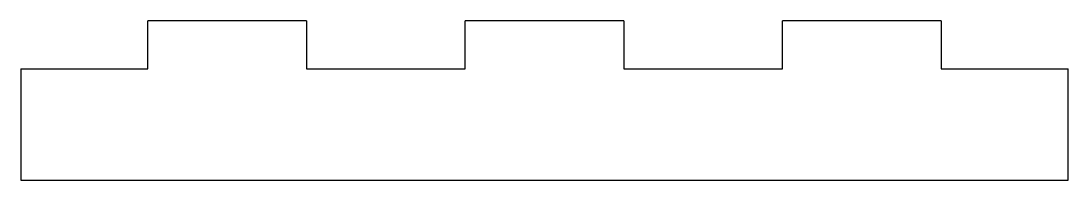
# Model space of a CAD drawing. Header units: millimetres. Extents: x -33 to 33, y -5 to 5.
import ezdxf

# ---------------------------------------------------------------- set-up
doc = ezdxf.new("R2010")
doc.units = ezdxf.units.MM

msp = doc.modelspace()

# ---------------------------------------------------------------- linework, layer by layer
at = {"color": 7, "linetype": 'Continuous', "lineweight": 25}
for p, q in [((-25, 2), (-25, 5)), ((-15, 5), (-25, 5)), ((-15, 5), (-15, 2)), ((-5, 2), (-5, 5)), ((5, 5), (-5, 5)), ((5, 5), (5, 2)), ((15, 2), (15, 5)), ((25, 5), (15, 5)), ((25, 5), (25, 2)), ((-33, 2), (-25, 2)), ((-33, 2), (-33, -5)), ((-15, 2), (-5, 2)), ((5, 2), (15, 2)), ((25, 2), (33, 2)), ((33, -5), (33, 2)), ((-33, -5), (33, -5))]:
    msp.add_line(p, q, dxfattribs=at)

doc.saveas('drawing.dxf')
